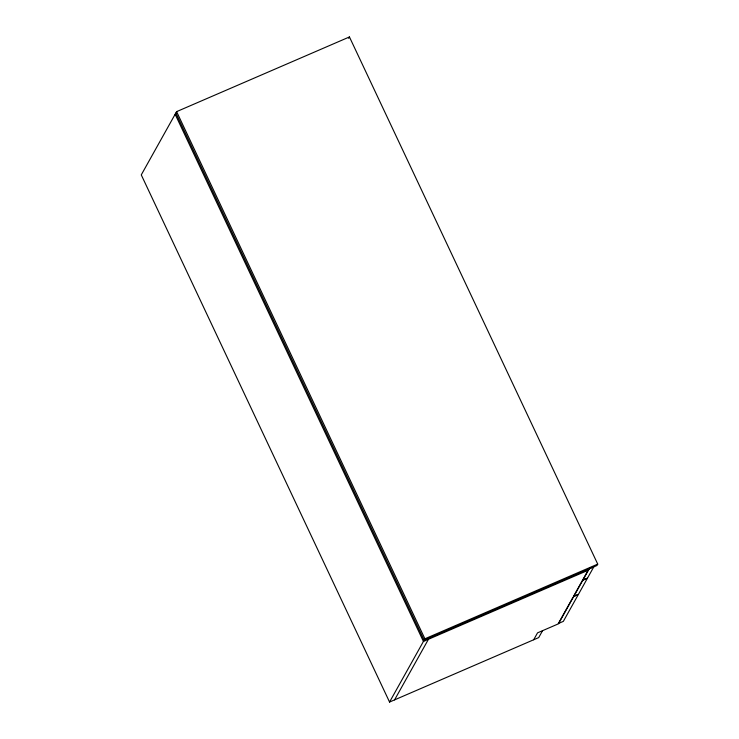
<?xml version="1.0" encoding="UTF-8"?>
<svg xmlns="http://www.w3.org/2000/svg" width="739" height="739" viewBox="0 0 739 739"><rect width="100%" height="100%" fill="white"/><g stroke="black" fill="none" stroke-linecap="round" stroke-linejoin="round"><path stroke-width="1.11" d="M175.836 113.021L424.121 640.196L596.964 565.501L597.731 564.116L349.445 36.95L176.612 111.635L141.269 174.884L389.555 702.05L538.694 637.6L542.565 630.681M348.669 38.336L349.445 36.95M389.555 702.05L424.897 638.81L597.731 564.116M394.571 699.879L428.444 639.272M533.678 639.771L537.539 632.852L558.453 623.818L589.159 568.873M572.808 597.62L558.324 623.54L563.34 621.37L578.378 594.452L573.362 596.622M574 595.477L582.452 580.364L587.468 578.194L578.461 594.313L573.436 596.484M588.456 570.12L423.429 641.443L175.143 114.268M176.612 111.635L424.897 638.81M588.946 568.734L582.526 580.226L587.542 578.055L593.962 566.573L588.946 568.734"/></g></svg>
